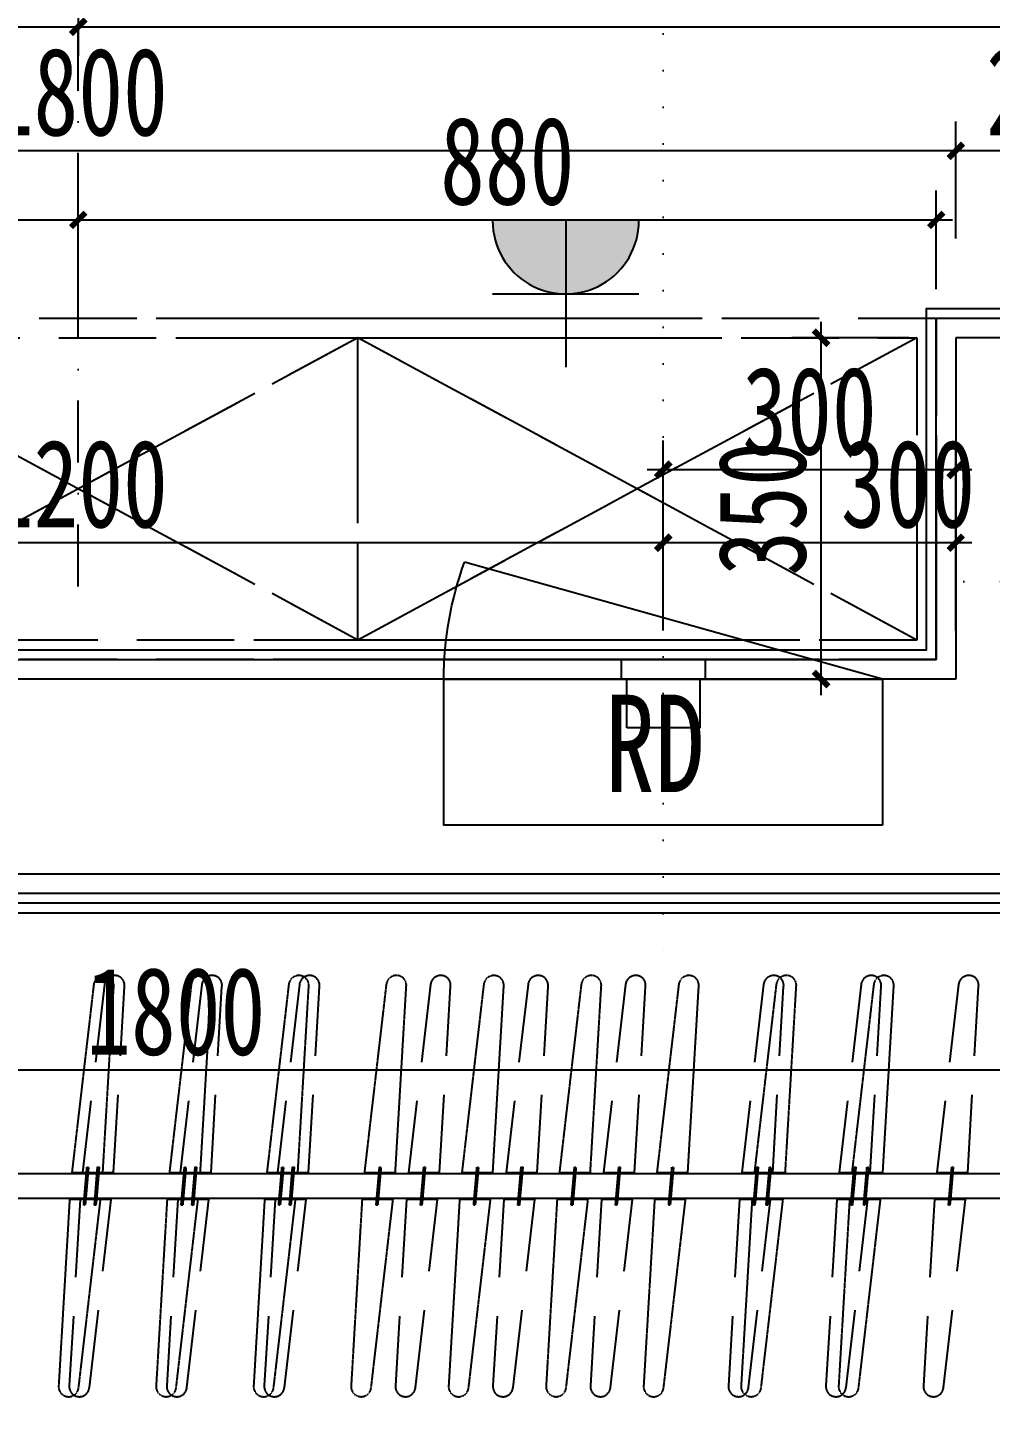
# Model space of a CAD drawing. Header units: millimetres. Extents: x -297 to 39764, y -29258 to 20315.
# Drawn here: x 17610 to 18598, y -23733 to -22324 of the extents above; entities that cross this region are included whole.
import ezdxf

# ---------------------------------------------------------------- set-up
doc = ezdxf.new("R2010")
doc.units = ezdxf.units.MM
for name, pattern in [('_DASH', [0.6000000000000001, 0.4, -0.2]), ('DASH', [0.35, 0.25, -0.1]), ('DASHDOT2', [12.699999999999992, 6.349999999999998, -3.174999999999998, 0, -3.174999999999998]), ('DOT2', [0.125, 0, -0.125]), ('HIDDEN', [9.524999999999999, 6.35, -3.175])]:
    doc.linetypes.add(name, pattern=pattern)
doc.layers.get('Defpoints').update_dxf_attribs({"color": 250})
for name, color, linetype in [('.L-配电箱', 2, 'Continuous'), ('.P-墙体尺寸标注', 252, 'Continuous'), ('.P-家具虚线层', 250, 'Continuous'), ('.p-灯具连线', 6, 'Continuous'), ('.P-装饰轮廓', 180, 'Continuous'), ('.PC-天花造型', 163, 'Continuous'), ('.PC-灯具尺寸标注', 252, 'Continuous'), ('.PC-综合天花虚线层', 14, 'DASHDOT2'), ('.PF-活动家具', 141, 'Continuous'), ('.ZD-开关', 43, 'Continuous'), ('.ZD-强电插座', 43, 'Continuous'), ('.ZD-插座标注', 252, 'Continuous'), ('.ZD-插座虚线层', 214, 'DASH'), ('.ZD-点位引线', 1, 'Continuous'), ('A-Wall', 2, 'Continuous'), ('P-配电箱', 2, 'Continuous'), ('Y-移动家具', 141, 'Continuous')]:
    doc.layers.add(name, color=color, linetype=linetype)
doc.styles.add('文字样式', font='', dxfattribs={"width": 0.75})
doc.styles.get('文字样式').set_extended_font_data('SimSun')
doc.dimstyles.new('西安1-40（内部尺寸）', dxfattribs={"dimscale": 30, "dimtxt": 3, "dimasz": 0.5, "dimexe": 1, "dimexo": 1, "dimgap": 0.5, "dimtad": 1, "dimdec": 0, "dimrnd": 5, "dimtxsty": '文字样式', "dimblk": 'ARCHTICK', "dimcen": 1, "dimdle": 0.55, "dimclrd": 252, "dimclre": 252, "dimclrt": 30, "dimadec": 0, "dimazin": 0, "dimtfac": 1, "dimtdec": 0, "dimtix": 1, "dimtmove": 2, "dimatfit": 3, "dimfxl": 5, "dimfxlon": 1, "dimarcsym": 0})

# ---------------------------------------------------------------- blocks, each defined once
blk = doc.blocks.new('yj')
at = {"layer": 'Y-移动家具', "color": 250, "linetype": 'DASH', "ltscale": 0.5}
for p, q in [((-7.051560980442446, 220.2665127881337), (-29.47348624235019, 27.50000000011642)), ((2.322033279167954, 27.50000000011642), (13.55155931186164, 218.4639733293443)), ((-17.3475329191424, -5.742622775025666), (-13.93676588870585, 33.24262277514208)), ((-12.39637623453746, 33.10785614303313), (-15.2929383207229, 0)), ((-13.93676588870585, 33.24262277514208), (-12.39637623453746, 33.10785614303313)), ((-29.47348624235019, 27.50000000011642), (-14.43918028043117, 27.50000000011642)), ((-15.2929383207229, 0), (-12.887000073737, 27.50000000011642)), ((-12.887000073737, 27.50000000011642), (2.322033279167954, 27.50000000011642)), ((-31.80453911790391, 0), (-43.04328742536018, -191.1208029434783)), ((-16.84511852741707, 0), (-31.80453911790391, 0)), ((-22.44016713299789, -192.9233424023259), (0, 0)), ((-15.2929383207229, 0), (-15.807143264974, -5.877389407192823)), ((0, 0), (-15.2929383207229, 0)), ((-15.807143264974, -5.877389407192823), (-17.3475329191424, -5.742622775025666))]:
    blk.add_line(p, q, dxfattribs=at)
for centre, radius, start, end in [((3.526139581750613, 219.0361517258862), 10.64901580086466, 86.63463034980943, 173.3653696511314), ((3.560828802088508, 219.6260600920068), 10.05808837517682, 353.3653696503033, 86.63463034980943), ((-32.74172727917903, -192.0220726729021), 10.3409104323828, 175.0000000001269, 355.0000000001269)]:
    blk.add_arc(centre, radius, start, end, dxfattribs=at)
blk = doc.blocks.new('*U64')
at = {"layer": 'Y-移动家具', "color": 250, "linetype": 'DASH', "ltscale": 0.5}
for p, q in [((25, -277.4999999999418), (20, -277.4999999999418)), ((20, -277.4999999999418), (20, -322.5000000000582)), ((25, -312.5), (25, -277.4999999999418)), ((1780.00000000026, -277.4999999999418), (1775.00000000026, -277.4999999999418)), ((1775.00000000026, -277.4999999999418), (1775.00000000026, -312.5)), ((1780.00000000026, -322.5000000000582), (1780.00000000026, -277.4999999999418)), ((1775.00000000026, -287.4999999999418), (25, -287.5)), ((25, -287.5), (25, -312.5)), ((1775.00000000026, -312.5), (1775.00000000026, -287.4999999999418)), ((20, -322.5000000000582), (25, -322.5000000000582)), ((25, -322.5000000000582), (25, -312.5)), ((25, -312.5), (1775.00000000026, -312.5)), ((1775.00000000026, -312.5), (1775.00000000026, -322.5000000000582)), ((1775.00000000026, -322.5000000000582), (1780.00000000026, -322.5000000000582))]:
    blk.add_line(p, q, dxfattribs=at)
at = {"layer": 'Y-移动家具', "linetype": 'DASH', "ltscale": 0.5}
blk.add_lwpolyline([(0, 0), (0, -600), (1800.00000000026, -600), (1800.00000000026, 0)], close=True, dxfattribs=at)
at = {"layer": 'Y-移动家具', "color": 250, "linetype": 'DASH', "ltscale": 0.5}
blk.add_lwpolyline([(20, -580), (1780.00000000026, -580), (1780.00000000026, -20), (20, -20)], close=True, dxfattribs=at)
for p in [(102.8824036620208, -313.7500000000582), (202.8824036620208, -313.7500000000582), (302.8824036620208, -313.7500000000582), (402.8824036620208, -313.7500000000582), (502.8824036620208, -313.7500000000582), (602.8824036620208, -313.7500000000582), (702.8824036620208, -313.7500000000582), (802.8824036620208, -313.7500000000582), (902.8824036620208, -313.7500000000582), (1002.882403662021, -313.7500000000582), (1102.882403662021, -313.7500000000582), (1202.882403662021, -313.7500000000582), (1302.882403662021, -313.7500000000582), (1402.882403662021, -313.7500000000582), (1502.882403662021, -313.7500000000582), (1602.882403662021, -313.7500000000582)]:
    blk.add_blockref('yj', p)
blk = doc.blocks.new('*U67')
at = {"layer": '.L-配电箱', "color": 251}
blk.add_line((-450, 0), (-21.10758272491512, 119.7070501639899), dxfattribs=at)
at = {"layer": '.L-配电箱'}
blk.add_lwpolyline([(-450, -150), (0, -150), (0, 0), (-450, 0)], close=True, dxfattribs=at)
at = {"layer": '.L-配电箱', "color": 251}
blk.add_arc((-350, 0), 350, 0, 19.99999999973081, dxfattribs=at)
at = {"layer": '.L-配电箱', "style": '文字样式', "width": 0.75}
blk.add_attdef('RD', (-235.4419463069644, -133.9560807979433), '', height=120, dxfattribs=at)
blk = doc.blocks.new('ttrutuuyyy')
at = {"layer": '.P-家具虚线层', "color": 250, "linetype": '_DASH', "ltscale": 200}
for p, q in [((36781.90927550298, -22622.07724696997), (38541.90927550296, -22622.07724697032)), ((38541.90927550296, -22622.07724697032), (38541.90927550286, -22972.07724697032)), ((36801.90927550296, -22642.07724696997), (38521.90927550295, -22642.07724697032)), ((37948.57594216953, -22952.0772469702), (37375.24260883629, -22642.07724697008)), ((37948.57594216962, -22642.0772469702), (37375.2426088362, -22952.07724697008)), ((38521.90927550286, -22952.07724697032), (37948.57594216962, -22642.0772469702)), ((38521.90927550295, -22642.07724697032), (37948.57594216953, -22952.0772469702)), ((37948.57594216953, -22952.0772469702), (37948.57594216962, -22642.0772469702)), ((38521.90927550295, -22642.07724697032), (38521.90927550286, -22952.07724697032)), ((38521.90927550286, -22952.07724697032), (36801.90927550288, -22952.07724696997)), ((38541.90927550286, -22972.07724697032), (36781.90927550288, -22972.07724696997)), ((37688.68342304849, -23305.56073418201, 8.079945073740974e-06), (37666.26149778658, -23498.32724697002, 8.079945073740974e-06)), ((37698.0570173081, -23498.32724697002, 8.079945073740974e-06), (37709.28654334079, -23307.3632736408, 8.079945073740974e-06)), ((37788.68342304849, -23305.56073418201, 8.079945073740974e-06), (37766.26149778658, -23498.32724697002, 8.079945073740974e-06)), ((37798.0570173081, -23498.32724697002, 8.079945073740974e-06), (37809.28654334079, -23307.3632736408, 8.079945073740974e-06)), ((37888.68342304849, -23305.56073418201, 8.079945073740974e-06), (37866.26149778658, -23498.32724697002, 8.079945073740974e-06)), ((37898.0570173081, -23498.32724697002, 8.079945073740974e-06), (37909.28654334079, -23307.3632736408, 8.079945073740974e-06)), ((38023.18306385693, -23305.56073418201, 8.079945073740974e-06), (38000.76113859502, -23498.32724697002, 8.079945073740974e-06)), ((38032.55665811654, -23498.32724697002, 8.079945073740974e-06), (38043.78618414923, -23307.3632736408, 8.079945073740974e-06)), ((38123.18306385693, -23305.56073418201, 8.079945073740974e-06), (38100.76113859502, -23498.32724697002, 8.079945073740974e-06)), ((38132.55665811654, -23498.32724697002, 8.079945073740974e-06), (38143.78618414923, -23307.3632736408, 8.079945073740974e-06)), ((38223.18306385693, -23305.56073418201, 8.079945073740974e-06), (38200.76113859502, -23498.32724697002, 8.079945073740974e-06)), ((38232.55665811654, -23498.32724697002, 8.079945073740974e-06), (38243.78618414923, -23307.3632736408, 8.079945073740974e-06)), ((38364.74958190574, -23305.56073418201, 8.079945073740974e-06), (38342.32765664384, -23498.32724697002, 8.079945073740974e-06)), ((38374.12317616535, -23498.32724697002, 8.079945073740974e-06), (38385.35270219805, -23307.3632736408, 8.079945073740974e-06)), ((38464.74958190574, -23305.56073418201, 8.079945073740974e-06), (38442.32765664384, -23498.32724697002, 8.079945073740974e-06)), ((38474.12317616535, -23498.32724697002, 8.079945073740974e-06), (38485.35270219805, -23307.3632736408, 8.079945073740974e-06)), ((38564.74958190574, -23305.56073418201, 8.079945073740974e-06), (38542.32765664384, -23498.32724697002, 8.079945073740974e-06)), ((38574.12317616535, -23498.32724697002, 8.079945073740974e-06), (38585.35270219805, -23307.3632736408, 8.079945073740974e-06)), ((37678.38745110979, -23531.56986974517, 8.079945073740974e-06), (37681.79821814023, -23492.584624195, 8.079945073740974e-06)), ((37683.33860779439, -23492.71939082711, 8.079945073740974e-06), (37680.44204570821, -23525.82724697014, 8.079945073740974e-06)), ((37681.79821814023, -23492.584624195, 8.079945073740974e-06), (37683.33860779439, -23492.71939082711, 8.079945073740974e-06)), ((37778.38745110979, -23531.56986974517, 8.079945073740974e-06), (37781.79821814023, -23492.584624195, 8.079945073740974e-06)), ((37783.33860779439, -23492.71939082711, 8.079945073740974e-06), (37780.44204570821, -23525.82724697014, 8.079945073740974e-06)), ((37781.79821814023, -23492.584624195, 8.079945073740974e-06), (37783.33860779439, -23492.71939082711, 8.079945073740974e-06)), ((37878.38745110979, -23531.56986974517, 8.079945073740974e-06), (37881.79821814023, -23492.584624195, 8.079945073740974e-06)), ((37883.33860779439, -23492.71939082711, 8.079945073740974e-06), (37880.44204570821, -23525.82724697014, 8.079945073740974e-06)), ((37881.79821814023, -23492.584624195, 8.079945073740974e-06), (37883.33860779439, -23492.71939082711, 8.079945073740974e-06)), ((38012.88709191823, -23531.56986974517, 8.079945073740974e-06), (38016.29785894867, -23492.584624195, 8.079945073740974e-06)), ((38017.83824860283, -23492.71939082711, 8.079945073740974e-06), (38014.94168651665, -23525.82724697014, 8.079945073740974e-06)), ((38016.29785894867, -23492.584624195, 8.079945073740974e-06), (38017.83824860283, -23492.71939082711, 8.079945073740974e-06)), ((38112.88709191823, -23531.56986974517, 8.079945073740974e-06), (38116.29785894867, -23492.584624195, 8.079945073740974e-06)), ((38117.83824860283, -23492.71939082711, 8.079945073740974e-06), (38114.94168651665, -23525.82724697014, 8.079945073740974e-06)), ((38116.29785894867, -23492.584624195, 8.079945073740974e-06), (38117.83824860283, -23492.71939082711, 8.079945073740974e-06)), ((38212.88709191823, -23531.56986974517, 8.079945073740974e-06), (38216.29785894867, -23492.584624195, 8.079945073740974e-06)), ((38217.83824860283, -23492.71939082711, 8.079945073740974e-06), (38214.94168651665, -23525.82724697014, 8.079945073740974e-06)), ((38216.29785894867, -23492.584624195, 8.079945073740974e-06), (38217.83824860283, -23492.71939082711, 8.079945073740974e-06)), ((38354.45360996704, -23531.56986974517, 8.079945073740974e-06), (38357.86437699748, -23492.584624195, 8.079945073740974e-06)), ((38359.40476665165, -23492.71939082711, 8.079945073740974e-06), (38356.50820456546, -23525.82724697014, 8.079945073740974e-06)), ((38357.86437699748, -23492.584624195, 8.079945073740974e-06), (38359.40476665165, -23492.71939082711, 8.079945073740974e-06)), ((38454.45360996704, -23531.56986974517, 8.079945073740974e-06), (38457.86437699748, -23492.584624195, 8.079945073740974e-06)), ((38459.40476665165, -23492.71939082711, 8.079945073740974e-06), (38456.50820456546, -23525.82724697014, 8.079945073740974e-06)), ((38457.86437699748, -23492.584624195, 8.079945073740974e-06), (38459.40476665165, -23492.71939082711, 8.079945073740974e-06)), ((38554.45360996704, -23531.56986974517, 8.079945073740974e-06), (38557.86437699748, -23492.584624195, 8.079945073740974e-06)), ((38559.40476665165, -23492.71939082711, 8.079945073740974e-06), (38556.50820456546, -23525.82724697014, 8.079945073740974e-06)), ((38557.86437699748, -23492.584624195, 8.079945073740974e-06), (38559.40476665165, -23492.71939082711, 8.079945073740974e-06)), ((38656.90927550304, -23499.57724809291, 1.615989014748195e-05), (36906.90927550277, -23499.57724697008, 8.079945073740974e-06)), ((37666.26149778658, -23498.32724697002, 8.079945073740974e-06), (37681.2958037485, -23498.32724697002, 8.079945073740974e-06)), ((37680.44204570821, -23525.82724697014, 8.079945073740974e-06), (37682.84798395519, -23498.32724697002, 8.079945073740974e-06)), ((37682.84798395519, -23498.32724697002, 8.079945073740974e-06), (37698.0570173081, -23498.32724697002, 8.079945073740974e-06)), ((37766.26149778658, -23498.32724697002, 8.079945073740974e-06), (37781.2958037485, -23498.32724697002, 8.079945073740974e-06)), ((37780.44204570821, -23525.82724697014, 8.079945073740974e-06), (37782.84798395519, -23498.32724697002, 8.079945073740974e-06)), ((37782.84798395519, -23498.32724697002, 8.079945073740974e-06), (37798.0570173081, -23498.32724697002, 8.079945073740974e-06)), ((37866.26149778658, -23498.32724697002, 8.079945073740974e-06), (37881.2958037485, -23498.32724697002, 8.079945073740974e-06)), ((37880.44204570821, -23525.82724697014, 8.079945073740974e-06), (37882.84798395519, -23498.32724697002, 8.079945073740974e-06)), ((37882.84798395519, -23498.32724697002, 8.079945073740974e-06), (37898.0570173081, -23498.32724697002, 8.079945073740974e-06)), ((38000.76113859502, -23498.32724697002, 8.079945073740974e-06), (38015.79544455694, -23498.32724697002, 8.079945073740974e-06)), ((38014.94168651665, -23525.82724697014, 8.079945073740974e-06), (38017.34762476364, -23498.32724697002, 8.079945073740974e-06)), ((38017.34762476364, -23498.32724697002, 8.079945073740974e-06), (38032.55665811654, -23498.32724697002, 8.079945073740974e-06)), ((38100.76113859502, -23498.32724697002, 8.079945073740974e-06), (38115.79544455694, -23498.32724697002, 8.079945073740974e-06)), ((38114.94168651665, -23525.82724697014, 8.079945073740974e-06), (38117.34762476364, -23498.32724697002, 8.079945073740974e-06)), ((38117.34762476364, -23498.32724697002, 8.079945073740974e-06), (38132.55665811654, -23498.32724697002, 8.079945073740974e-06)), ((38200.76113859502, -23498.32724697002, 8.079945073740974e-06), (38215.79544455694, -23498.32724697002, 8.079945073740974e-06)), ((38214.94168651665, -23525.82724697014, 8.079945073740974e-06), (38217.34762476364, -23498.32724697002, 8.079945073740974e-06)), ((38217.34762476364, -23498.32724697002, 8.079945073740974e-06), (38232.55665811654, -23498.32724697002, 8.079945073740974e-06)), ((38342.32765664384, -23498.32724697002, 8.079945073740974e-06), (38357.36196260576, -23498.32724697002, 8.079945073740974e-06)), ((38356.50820456546, -23525.82724697014, 8.079945073740974e-06), (38358.91414281245, -23498.32724697002, 8.079945073740974e-06)), ((38358.91414281245, -23498.32724697002, 8.079945073740974e-06), (38374.12317616535, -23498.32724697002, 8.079945073740974e-06)), ((38442.32765664384, -23498.32724697002, 8.079945073740974e-06), (38457.36196260576, -23498.32724697002, 8.079945073740974e-06)), ((38456.50820456546, -23525.82724697014, 8.079945073740974e-06), (38458.91414281245, -23498.32724697002, 8.079945073740974e-06)), ((38458.91414281245, -23498.32724697002, 8.079945073740974e-06), (38474.12317616535, -23498.32724697002, 8.079945073740974e-06)), ((38542.32765664384, -23498.32724697002, 8.079945073740974e-06), (38557.36196260576, -23498.32724697002, 8.079945073740974e-06)), ((38556.50820456546, -23525.82724697014, 8.079945073740974e-06), (38558.91414281245, -23498.32724697002, 8.079945073740974e-06)), ((38558.91414281245, -23498.32724697002, 8.079945073740974e-06), (38574.12317616535, -23498.32724697002, 8.079945073740974e-06)), ((36906.90927550277, -23524.57724697008, 8.079945073740974e-06), (38656.90927550304, -23524.57724809297, 1.615989014748195e-05)), ((37663.93044491103, -23525.82724697014, 8.079945073740974e-06), (37652.69169660357, -23716.94804991362, 8.079945073740974e-06)), ((37678.88986550151, -23525.82724697014, 8.079945073740974e-06), (37663.93044491103, -23525.82724697014, 8.079945073740974e-06)), ((37673.29481689593, -23718.75058937247, 8.079945073740974e-06), (37695.73498402893, -23525.82724697014, 8.079945073740974e-06)), ((37679.92784076396, -23531.70463637733, 8.079945073740974e-06), (37678.38745110979, -23531.56986974517, 8.079945073740974e-06)), ((37680.44204570821, -23525.82724697014, 8.079945073740974e-06), (37679.92784076396, -23531.70463637733, 8.079945073740974e-06)), ((37695.73498402893, -23525.82724697014, 8.079945073740974e-06), (37680.44204570821, -23525.82724697014, 8.079945073740974e-06)), ((37763.93044491103, -23525.82724697014, 8.079945073740974e-06), (37752.69169660357, -23716.94804991362, 8.079945073740974e-06)), ((37778.88986550151, -23525.82724697014, 8.079945073740974e-06), (37763.93044491103, -23525.82724697014, 8.079945073740974e-06)), ((37773.29481689593, -23718.75058937247, 8.079945073740974e-06), (37795.73498402893, -23525.82724697014, 8.079945073740974e-06)), ((37779.92784076396, -23531.70463637733, 8.079945073740974e-06), (37778.38745110979, -23531.56986974517, 8.079945073740974e-06)), ((37780.44204570821, -23525.82724697014, 8.079945073740974e-06), (37779.92784076396, -23531.70463637733, 8.079945073740974e-06)), ((37795.73498402893, -23525.82724697014, 8.079945073740974e-06), (37780.44204570821, -23525.82724697014, 8.079945073740974e-06)), ((37863.93044491103, -23525.82724697014, 8.079945073740974e-06), (37852.69169660357, -23716.94804991362, 8.079945073740974e-06)), ((37878.88986550151, -23525.82724697014, 8.079945073740974e-06), (37863.93044491103, -23525.82724697014, 8.079945073740974e-06)), ((37873.29481689593, -23718.75058937247, 8.079945073740974e-06), (37895.73498402893, -23525.82724697014, 8.079945073740974e-06)), ((37879.92784076396, -23531.70463637733, 8.079945073740974e-06), (37878.38745110979, -23531.56986974517, 8.079945073740974e-06)), ((37880.44204570821, -23525.82724697014, 8.079945073740974e-06), (37879.92784076396, -23531.70463637733, 8.079945073740974e-06)), ((37895.73498402893, -23525.82724697014, 8.079945073740974e-06), (37880.44204570821, -23525.82724697014, 8.079945073740974e-06)), ((37998.43008571947, -23525.82724697014, 8.079945073740974e-06), (37987.19133741201, -23716.94804991362, 8.079945073740974e-06)), ((38013.38950630996, -23525.82724697014, 8.079945073740974e-06), (37998.43008571947, -23525.82724697014, 8.079945073740974e-06)), ((38007.79445770437, -23718.75058937247, 8.079945073740974e-06), (38030.23462483737, -23525.82724697014, 8.079945073740974e-06)), ((38014.4274815724, -23531.70463637733, 8.079945073740974e-06), (38012.88709191823, -23531.56986974517, 8.079945073740974e-06)), ((38014.94168651665, -23525.82724697014, 8.079945073740974e-06), (38014.4274815724, -23531.70463637733, 8.079945073740974e-06)), ((38030.23462483737, -23525.82724697014, 8.079945073740974e-06), (38014.94168651665, -23525.82724697014, 8.079945073740974e-06)), ((38098.43008571947, -23525.82724697014, 8.079945073740974e-06), (38087.19133741201, -23716.94804991362, 8.079945073740974e-06)), ((38113.38950630996, -23525.82724697014, 8.079945073740974e-06), (38098.43008571947, -23525.82724697014, 8.079945073740974e-06)), ((38107.79445770437, -23718.75058937247, 8.079945073740974e-06), (38130.23462483737, -23525.82724697014, 8.079945073740974e-06)), ((38114.4274815724, -23531.70463637733, 8.079945073740974e-06), (38112.88709191823, -23531.56986974517, 8.079945073740974e-06)), ((38114.94168651665, -23525.82724697014, 8.079945073740974e-06), (38114.4274815724, -23531.70463637733, 8.079945073740974e-06)), ((38130.23462483737, -23525.82724697014, 8.079945073740974e-06), (38114.94168651665, -23525.82724697014, 8.079945073740974e-06)), ((38198.43008571947, -23525.82724697014, 8.079945073740974e-06), (38187.19133741201, -23716.94804991362, 8.079945073740974e-06)), ((38213.38950630996, -23525.82724697014, 8.079945073740974e-06), (38198.43008571947, -23525.82724697014, 8.079945073740974e-06)), ((38207.79445770437, -23718.75058937247, 8.079945073740974e-06), (38230.23462483737, -23525.82724697014, 8.079945073740974e-06)), ((38214.4274815724, -23531.70463637733, 8.079945073740974e-06), (38212.88709191823, -23531.56986974517, 8.079945073740974e-06)), ((38214.94168651665, -23525.82724697014, 8.079945073740974e-06), (38214.4274815724, -23531.70463637733, 8.079945073740974e-06)), ((38230.23462483737, -23525.82724697014, 8.079945073740974e-06), (38214.94168651665, -23525.82724697014, 8.079945073740974e-06)), ((38339.99660376828, -23525.82724697014, 8.079945073740974e-06), (38328.75785546083, -23716.94804991362, 8.079945073740974e-06)), ((38354.95602435877, -23525.82724697014, 8.079945073740974e-06), (38339.99660376828, -23525.82724697014, 8.079945073740974e-06)), ((38349.36097575319, -23718.75058937247, 8.079945073740974e-06), (38371.80114288619, -23525.82724697014, 8.079945073740974e-06)), ((38355.99399962121, -23531.70463637733, 8.079945073740974e-06), (38354.45360996704, -23531.56986974517, 8.079945073740974e-06)), ((38356.50820456546, -23525.82724697014, 8.079945073740974e-06), (38355.99399962121, -23531.70463637733, 8.079945073740974e-06)), ((38371.80114288619, -23525.82724697014, 8.079945073740974e-06), (38356.50820456546, -23525.82724697014, 8.079945073740974e-06)), ((38439.99660376828, -23525.82724697014, 8.079945073740974e-06), (38428.75785546083, -23716.94804991362, 8.079945073740974e-06)), ((38454.95602435877, -23525.82724697014, 8.079945073740974e-06), (38439.99660376828, -23525.82724697014, 8.079945073740974e-06)), ((38449.36097575319, -23718.75058937247, 8.079945073740974e-06), (38471.80114288619, -23525.82724697014, 8.079945073740974e-06)), ((38455.99399962121, -23531.70463637733, 8.079945073740974e-06), (38454.45360996704, -23531.56986974517, 8.079945073740974e-06)), ((38456.50820456546, -23525.82724697014, 8.079945073740974e-06), (38455.99399962121, -23531.70463637733, 8.079945073740974e-06)), ((38471.80114288619, -23525.82724697014, 8.079945073740974e-06), (38456.50820456546, -23525.82724697014, 8.079945073740974e-06)), ((38539.99660376828, -23525.82724697014, 8.079945073740974e-06), (38528.75785546083, -23716.94804991362, 8.079945073740974e-06)), ((38554.95602435877, -23525.82724697014, 8.079945073740974e-06), (38539.99660376828, -23525.82724697014, 8.079945073740974e-06)), ((38549.36097575319, -23718.75058937247, 8.079945073740974e-06), (38571.80114288619, -23525.82724697014, 8.079945073740974e-06)), ((38555.99399962121, -23531.70463637733, 8.079945073740974e-06), (38554.45360996704, -23531.56986974517, 8.079945073740974e-06)), ((38556.50820456546, -23525.82724697014, 8.079945073740974e-06), (38555.99399962121, -23531.70463637733, 8.079945073740974e-06)), ((38571.80114288619, -23525.82724697014, 8.079945073740974e-06), (38556.50820456546, -23525.82724697014, 8.079945073740974e-06))]:
    blk.add_line(p, q, dxfattribs=at)
at = {"layer": '.P-家具虚线层', "color": 250, "linetype": '_DASH', "ltscale": 200, "elevation": 8.079945073740974e-06}
for points in [[(36881.90927550277, -23212.07724697008), (36881.90927550277, -23812.07724697008), (38681.90927550304, -23812.07724809297), (38681.90927550304, -23212.07724809297)], [(36901.90927550277, -23792.07724697008), (38661.90927550304, -23792.07724809297), (38661.90927550304, -23232.07724809297), (36901.90927550277, -23232.07724697008)]]:
    blk.add_lwpolyline(points, close=True, dxfattribs=at)
at = {"layer": '.P-家具虚线层', "color": 250, "linetype": '_DASH', "ltscale": 200}
for centre, radius, start, end in [((37699.26112361068, -23306.79109524425, 8.079945073740974e-06), 10.64901580086466, 86.6346303498223, 173.3653696513356), ((37699.29581283102, -23306.20118687813, 8.079945073740974e-06), 10.05808837517682, 353.3653696502772, 86.6346303498223), ((37799.26112361068, -23306.79109524425, 8.079945073740974e-06), 10.64901580086466, 86.6346303498223, 173.3653696513356), ((37799.29581283102, -23306.20118687813, 8.079945073740974e-06), 10.05808837517682, 353.3653696502772, 86.6346303498223), ((37899.26112361068, -23306.79109524425, 8.079945073740974e-06), 10.64901580086466, 86.6346303498223, 173.3653696513356), ((37899.29581283102, -23306.20118687813, 8.079945073740974e-06), 10.05808837517682, 353.3653696502772, 86.6346303498223), ((38033.76076441912, -23306.79109524425, 8.079945073740974e-06), 10.64901580086466, 86.6346303498223, 173.3653696513356), ((38033.79545363946, -23306.20118687813, 8.079945073740974e-06), 10.05808837517682, 353.3653696502772, 86.6346303498223), ((38133.76076441912, -23306.79109524425, 8.079945073740974e-06), 10.64901580086466, 86.6346303498223, 173.3653696513356), ((38133.79545363946, -23306.20118687813, 8.079945073740974e-06), 10.05808837517682, 353.3653696502772, 86.6346303498223), ((38233.76076441912, -23306.79109524425, 8.079945073740974e-06), 10.64901580086466, 86.6346303498223, 173.3653696513356), ((38233.79545363946, -23306.20118687813, 8.079945073740974e-06), 10.05808837517682, 353.3653696502772, 86.6346303498223), ((38375.32728246794, -23306.79109524425, 8.079945073740974e-06), 10.64901580086466, 86.6346303498223, 173.3653696513356), ((38375.36197168827, -23306.20118687813, 8.079945073740974e-06), 10.05808837517682, 353.3653696502772, 86.6346303498223), ((38475.32728246794, -23306.79109524425, 8.079945073740974e-06), 10.64901580086466, 86.6346303498223, 173.3653696513356), ((38475.36197168827, -23306.20118687813, 8.079945073740974e-06), 10.05808837517682, 353.3653696502772, 86.6346303498223), ((38575.32728246794, -23306.79109524425, 8.079945073740974e-06), 10.64901580086466, 86.6346303498223, 173.3653696513356), ((38575.36197168827, -23306.20118687813, 8.079945073740974e-06), 10.05808837517682, 353.3653696502772, 86.6346303498223), ((37662.99325674975, -23717.84931964304, 8.079945073740974e-06), 10.3409104323828, 175.0000000000518, 355.0000000000515), ((37762.99325674975, -23717.84931964304, 8.079945073740974e-06), 10.3409104323828, 175.0000000000518, 355.0000000000515), ((37862.99325674975, -23717.84931964304, 8.079945073740974e-06), 10.3409104323828, 175.0000000000518, 355.0000000000515), ((37997.49289755819, -23717.84931964304, 8.079945073740974e-06), 10.3409104323828, 175.0000000000518, 355.0000000000515), ((38097.49289755819, -23717.84931964304, 8.079945073740974e-06), 10.3409104323828, 175.0000000000518, 355.0000000000515), ((38197.49289755819, -23717.84931964304, 8.079945073740974e-06), 10.3409104323828, 175.0000000000518, 355.0000000000515), ((38339.05941560701, -23717.84931964304, 8.079945073740974e-06), 10.3409104323828, 175.0000000000518, 355.0000000000515), ((38439.05941560701, -23717.84931964304, 8.079945073740974e-06), 10.3409104323828, 175.0000000000518, 355.0000000000515), ((38539.05941560701, -23717.84931964304, 8.079945073740974e-06), 10.3409104323828, 175.0000000000518, 355.0000000000515)]:
    blk.add_arc(centre, radius, start, end, dxfattribs=at)
blk = doc.blocks.new('_ArchTick')
at = {"color": 0, "linetype": 'ByBlock', "const_width": 0.4}
blk.add_lwpolyline([(-0.5, -0.5), (0.5, 0.5)], dxfattribs=at)
blk = doc.blocks.new('*D677')
at = {"layer": '.P-墙体尺寸标注', "color": 252, "linetype": 'ByBlock', "lineweight": -2, "transparency": 16777216}
for p, q in [((18561.90927550289, -22540.24366619283), (18561.90927550289, -22420.24366619283)), ((18761.90927550289, -22540.24366619283), (18761.90927550289, -22420.24366619283)), ((18778.40927550289, -22450.24366619283), (18545.40927550289, -22450.24366619283))]:
    blk.add_line(p, q, dxfattribs=at)
at = {"layer": 'Defpoints', "color": 0, "linetype": 'ByBlock', "transparency": 16777216}
for p in [(18561.90927550289, -22450.24366619283), (18561.90927550289, -22642.07724696991), (18761.90927550289, -22642.07724696991)]:
    blk.add_point(p, dxfattribs=at)
at = {"layer": '.P-墙体尺寸标注', "color": 252, "linetype": 'ByBlock', "lineweight": -2, "transparency": 16777216, "xscale": 15, "yscale": 15, "zscale": 15, "rotation": 180}
blk.add_blockref('_ArchTick', (18561.90927550289, -22450.24366619283), dxfattribs=at)
at = {"layer": '.P-墙体尺寸标注', "color": 252, "linetype": 'ByBlock', "lineweight": -2, "transparency": 16777216, "xscale": 15, "yscale": 15, "zscale": 15}
blk.add_blockref('_ArchTick', (18761.90927550289, -22450.24366619283), dxfattribs=at)
at = {"layer": '.P-墙体尺寸标注', "color": 30, "linetype": 'ByBlock', "transparency": 16777216, "insert": (18661.90927550289, -22390.24366619283), "char_height": 90, "attachment_point": 5, "style": '文字样式'}
blk.add_mtext('200', dxfattribs=at)
blk = doc.blocks.new('*D678')
at = {"layer": '.P-墙体尺寸标注', "color": 252, "linetype": 'ByBlock', "lineweight": -2, "transparency": 16777216}
for p, q in [((16761.90927550289, -22540.24366619283), (16761.90927550289, -22420.24366619283)), ((18561.90927550289, -22540.24366619283), (18561.90927550289, -22420.24366619283)), ((18578.40927550289, -22450.24366619283), (16745.40927550289, -22450.24366619283))]:
    blk.add_line(p, q, dxfattribs=at)
at = {"layer": 'Defpoints', "color": 0, "linetype": 'ByBlock', "transparency": 16777216}
for p in [(16761.90927550289, -22450.24366619283), (16761.90927550289, -22642.07724696991), (18561.90927550289, -22642.07724696991)]:
    blk.add_point(p, dxfattribs=at)
at = {"layer": '.P-墙体尺寸标注', "color": 252, "linetype": 'ByBlock', "lineweight": -2, "transparency": 16777216, "xscale": 15, "yscale": 15, "zscale": 15, "rotation": 180}
blk.add_blockref('_ArchTick', (16761.90927550289, -22450.24366619283), dxfattribs=at)
at = {"layer": '.P-墙体尺寸标注', "color": 252, "linetype": 'ByBlock', "lineweight": -2, "transparency": 16777216, "xscale": 15, "yscale": 15, "zscale": 15}
blk.add_blockref('_ArchTick', (18561.90927550289, -22450.24366619283), dxfattribs=at)
at = {"layer": '.P-墙体尺寸标注', "color": 30, "linetype": 'ByBlock', "transparency": 16777216, "insert": (17661.90927550289, -22390.24366619283), "char_height": 90, "attachment_point": 5, "style": '文字样式'}
blk.add_mtext('1800', dxfattribs=at)
blk = doc.blocks.new('*D680')
at = {"layer": '.P-墙体尺寸标注', "color": 252, "linetype": 'ByBlock', "lineweight": -2, "transparency": 16777216}
for p, q in [((18261.90927550289, -22942.27728259031), (18261.90927550289, -22822.27728259031)), ((18561.90927550289, -22942.27728259031), (18561.90927550289, -22822.27728259031)), ((18578.40927550289, -22852.27728259031), (18245.40927550289, -22852.27728259031))]:
    blk.add_line(p, q, dxfattribs=at)
at = {"layer": 'Defpoints', "color": 0, "linetype": 'ByBlock', "transparency": 16777216}
for p in [(18261.90927550289, -22852.27728259031), (18261.90927550289, -22992.07724697014, 8.332443357295105e-06), (18561.90927550289, -22992.07724697014, 8.332443357295105e-06)]:
    blk.add_point(p, dxfattribs=at)
at = {"layer": '.P-墙体尺寸标注', "color": 252, "linetype": 'ByBlock', "lineweight": -2, "transparency": 16777216, "xscale": 15, "yscale": 15, "zscale": 15, "rotation": 180}
blk.add_blockref('_ArchTick', (18261.90927550289, -22852.27728259031), dxfattribs=at)
at = {"layer": '.P-墙体尺寸标注', "color": 252, "linetype": 'ByBlock', "lineweight": -2, "transparency": 16777216, "xscale": 15, "yscale": 15, "zscale": 15}
blk.add_blockref('_ArchTick', (18561.90927550289, -22852.27728259031), dxfattribs=at)
at = {"layer": '.P-墙体尺寸标注', "color": 30, "linetype": 'ByBlock', "transparency": 16777216, "insert": (18512.97251851647, -22792.27728259031), "char_height": 90, "attachment_point": 5, "style": '文字样式'}
blk.add_mtext('300', dxfattribs=at)
blk = doc.blocks.new('*D681')
at = {"layer": '.P-墙体尺寸标注', "color": 252, "linetype": 'ByBlock', "lineweight": -2, "transparency": 16777216}
for p, q in [((17061.90927550286, -22942.27728259031), (17061.90927550286, -22822.27728259031)), ((18261.90927550289, -22942.27728259031), (18261.90927550289, -22822.27728259031)), ((18278.40927550289, -22852.27728259031), (17045.40927550286, -22852.27728259031))]:
    blk.add_line(p, q, dxfattribs=at)
at = {"layer": 'Defpoints', "color": 0, "linetype": 'ByBlock', "transparency": 16777216}
for p in [(17061.90927550286, -22852.27728259031), (17061.90927550286, -22992.07724697014, 8.332443357295105e-06), (18261.90927550289, -22992.07724697014, 8.332443357295105e-06)]:
    blk.add_point(p, dxfattribs=at)
at = {"layer": '.P-墙体尺寸标注', "color": 252, "linetype": 'ByBlock', "lineweight": -2, "transparency": 16777216, "xscale": 15, "yscale": 15, "zscale": 15, "rotation": 180}
blk.add_blockref('_ArchTick', (17061.90927550286, -22852.27728259031), dxfattribs=at)
at = {"layer": '.P-墙体尺寸标注', "color": 252, "linetype": 'ByBlock', "lineweight": -2, "transparency": 16777216, "xscale": 15, "yscale": 15, "zscale": 15}
blk.add_blockref('_ArchTick', (18261.90927550289, -22852.27728259031), dxfattribs=at)
at = {"layer": '.P-墙体尺寸标注', "color": 30, "linetype": 'ByBlock', "transparency": 16777216, "insert": (17661.90927550288, -22792.27728259031), "char_height": 90, "attachment_point": 5, "style": '文字样式'}
blk.add_mtext('1200', dxfattribs=at)
blk = doc.blocks.new('*D683')
at = {"layer": '.P-墙体尺寸标注', "color": 252, "linetype": 'ByBlock', "lineweight": -2, "transparency": 16777216}
for p, q in [((18423.74317182123, -23008.57724697015), (18423.74317182123, -22625.57724696991)), ((18513.74317182123, -22642.07724696991), (18393.74317182123, -22642.07724696991)), ((18513.74317182123, -22992.07724697015), (18393.74317182123, -22992.07724697015))]:
    blk.add_line(p, q, dxfattribs=at)
at = {"layer": 'Defpoints', "color": 0, "linetype": 'ByBlock', "transparency": 16777216}
for p in [(18423.74317182123, -22642.07724696991), (18561.90927550291, -22642.07724696991), (18561.9092755029, -22992.07724697015, 8.332443357295105e-06)]:
    blk.add_point(p, dxfattribs=at)
at = {"layer": '.P-墙体尺寸标注', "color": 252, "linetype": 'ByBlock', "lineweight": -2, "transparency": 16777216, "xscale": 15, "yscale": 15, "zscale": 15}
for p, rotation in [((18423.74317182123, -22642.07724696991), 90), ((18423.74317182123, -22992.07724697015), 270)]:
    blk.add_blockref('_ArchTick', p, dxfattribs=dict(at, rotation=rotation))
at = {"layer": '.P-墙体尺寸标注', "color": 30, "linetype": 'ByBlock', "transparency": 16777216, "insert": (18363.74317182122, -22817.07724697003), "char_height": 90, "attachment_point": 5, "rotation": 90, "style": '文字样式'}
blk.add_mtext('350', dxfattribs=at)
blk = doc.blocks.new('*D733')
at = {"layer": '.P-墙体尺寸标注', "color": 252, "linetype": 'ByBlock', "lineweight": -2, "transparency": 16777216}
for p, q in [((16861.90927550289, -23303.2726915511), (16861.90927550289, -23423.2726915511)), ((18661.9092755029, -23303.2726915511), (18661.9092755029, -23423.2726915511)), ((18678.4092755029, -23393.2726915511), (16845.40927550289, -23393.2726915511))]:
    blk.add_line(p, q, dxfattribs=at)
at = {"layer": 'Defpoints', "color": 0, "linetype": 'ByBlock', "transparency": 16777216}
for p in [(16861.90927550289, -23192.07724697008, 8.079945073740974e-06), (18661.9092755029, -23192.07724697008, 8.33244335729516e-06), (16861.90927550289, -23393.2726915511)]:
    blk.add_point(p, dxfattribs=at)
at = {"layer": '.P-墙体尺寸标注', "color": 252, "linetype": 'ByBlock', "lineweight": -2, "transparency": 16777216, "xscale": 15, "yscale": 15, "zscale": 15, "rotation": 180}
blk.add_blockref('_ArchTick', (16861.90927550289, -23393.2726915511), dxfattribs=at)
at = {"layer": '.P-墙体尺寸标注', "color": 252, "linetype": 'ByBlock', "lineweight": -2, "transparency": 16777216, "xscale": 15, "yscale": 15, "zscale": 15}
blk.add_blockref('_ArchTick', (18661.9092755029, -23393.2726915511), dxfattribs=at)
at = {"layer": '.P-墙体尺寸标注', "color": 30, "linetype": 'ByBlock', "transparency": 16777216, "insert": (17761.90927550289, -23333.2726915511), "char_height": 90, "attachment_point": 5, "style": '文字样式'}
blk.add_mtext('1800', dxfattribs=at)
blk = doc.blocks.new('*D909')
at = {"layer": '.PC-灯具尺寸标注', "color": 252, "linetype": 'ByBlock', "lineweight": -2, "transparency": 16777216}
for p, q in [((16111.90927550151, -22232.97735604556), (16111.90927550151, -22352.97735604556)), ((17661.90927550291, -22232.97735604556), (17661.90927550291, -22352.97735604556)), ((16095.40927550151, -22322.97735604556), (17678.40927550291, -22322.97735604556))]:
    blk.add_line(p, q, dxfattribs=at)
at = {"layer": 'Defpoints', "color": 0, "linetype": 'ByBlock', "transparency": 16777216}
for p in [(16111.90927550151, -22092.07724785181), (17661.90927550291, -22092.0772469701), (17661.90927550291, -22322.97735604556)]:
    blk.add_point(p, dxfattribs=at)
at = {"layer": '.PC-灯具尺寸标注', "color": 252, "linetype": 'ByBlock', "lineweight": -2, "transparency": 16777216, "xscale": 15, "yscale": 15, "zscale": 15, "rotation": 180}
blk.add_blockref('_ArchTick', (16111.90927550151, -22322.97735604556), dxfattribs=at)
at = {"layer": '.PC-灯具尺寸标注', "color": 252, "linetype": 'ByBlock', "lineweight": -2, "transparency": 16777216, "xscale": 15, "yscale": 15, "zscale": 15}
blk.add_blockref('_ArchTick', (17661.90927550291, -22322.97735604556), dxfattribs=at)
at = {"layer": '.PC-灯具尺寸标注', "color": 30, "linetype": 'ByBlock', "transparency": 16777216, "insert": (16886.90927550221, -22262.97735604556), "char_height": 90, "attachment_point": 5, "style": '文字样式'}
blk.add_mtext('1550', dxfattribs=at)
blk = doc.blocks.new('*D910')
at = {"layer": '.PC-灯具尺寸标注', "color": 252, "linetype": 'ByBlock', "lineweight": -2, "transparency": 16777216}
for p, q in [((17661.90927550291, -22232.97735604556), (17661.90927550291, -22352.97735604556)), ((19211.90927550266, -22232.97735604556), (19211.90927550266, -22352.97735604556)), ((17645.40927550291, -22322.97735604556), (19228.40927550266, -22322.97735604556))]:
    blk.add_line(p, q, dxfattribs=at)
at = {"layer": 'Defpoints', "color": 0, "linetype": 'ByBlock', "transparency": 16777216}
for p in [(17661.90927550291, -22092.0772469701), (19211.90927550266, -22092.0772469701), (19211.90927550266, -22322.97735604556)]:
    blk.add_point(p, dxfattribs=at)
at = {"layer": '.PC-灯具尺寸标注', "color": 252, "linetype": 'ByBlock', "lineweight": -2, "transparency": 16777216, "xscale": 15, "yscale": 15, "zscale": 15, "rotation": 180}
blk.add_blockref('_ArchTick', (17661.90927550291, -22322.97735604556), dxfattribs=at)
at = {"layer": '.PC-灯具尺寸标注', "color": 252, "linetype": 'ByBlock', "lineweight": -2, "transparency": 16777216, "xscale": 15, "yscale": 15, "zscale": 15}
blk.add_blockref('_ArchTick', (19211.90927550266, -22322.97735604556), dxfattribs=at)
at = {"layer": '.PC-灯具尺寸标注', "color": 30, "linetype": 'ByBlock', "transparency": 16777216, "insert": (18436.90927550279, -22262.97735604556), "char_height": 90, "attachment_point": 5, "style": '文字样式'}
blk.add_mtext('1550', dxfattribs=at)
blk = doc.blocks.new('*D913')
at = {"layer": '.PC-灯具尺寸标注', "color": 252, "linetype": 'ByBlock', "lineweight": -2, "transparency": 16777216}
for p, q in [((16781.90927550289, -22592.07724696997), (16781.90927550289, -22491.15980964014)), ((17661.90927550291, -22611.15980964014), (17661.90927550291, -22491.15980964014)), ((16765.40927550289, -22521.15980964014), (17678.40927550291, -22521.15980964014))]:
    blk.add_line(p, q, dxfattribs=at)
at = {"layer": 'Defpoints', "color": 0, "linetype": 'ByBlock', "transparency": 16777216}
for p in [(17661.90927550291, -22521.15980964014), (16781.90927550289, -22622.07724696997), (17661.90927550291, -22642.07724697014)]:
    blk.add_point(p, dxfattribs=at)
at = {"layer": '.PC-灯具尺寸标注', "color": 252, "linetype": 'ByBlock', "lineweight": -2, "transparency": 16777216, "xscale": 15, "yscale": 15, "zscale": 15, "rotation": 180}
blk.add_blockref('_ArchTick', (16781.90927550289, -22521.15980964014), dxfattribs=at)
at = {"layer": '.PC-灯具尺寸标注', "color": 252, "linetype": 'ByBlock', "lineweight": -2, "transparency": 16777216, "xscale": 15, "yscale": 15, "zscale": 15}
blk.add_blockref('_ArchTick', (17661.90927550291, -22521.15980964014), dxfattribs=at)
at = {"layer": '.PC-灯具尺寸标注', "color": 30, "linetype": 'ByBlock', "transparency": 16777216, "insert": (17221.9092755029, -22461.15980964014), "char_height": 90, "attachment_point": 5, "style": '文字样式'}
blk.add_mtext('880', dxfattribs=at)
blk = doc.blocks.new('*D914')
at = {"layer": '.PC-灯具尺寸标注', "color": 252, "linetype": 'ByBlock', "lineweight": -2, "transparency": 16777216}
for p, q in [((17661.90927550291, -22611.15980964014), (17661.90927550291, -22491.15980964014)), ((18541.90927550296, -22592.07724697031), (18541.90927550296, -22491.15980964014)), ((17645.40927550291, -22521.15980964014), (18558.40927550296, -22521.15980964014))]:
    blk.add_line(p, q, dxfattribs=at)
at = {"layer": 'Defpoints', "color": 0, "linetype": 'ByBlock', "transparency": 16777216}
for p in [(18541.90927550296, -22521.15980964014), (18541.90927550296, -22622.07724697031), (17661.90927550291, -22642.07724697014)]:
    blk.add_point(p, dxfattribs=at)
at = {"layer": '.PC-灯具尺寸标注', "color": 252, "linetype": 'ByBlock', "lineweight": -2, "transparency": 16777216, "xscale": 15, "yscale": 15, "zscale": 15, "rotation": 180}
blk.add_blockref('_ArchTick', (17661.90927550291, -22521.15980964014), dxfattribs=at)
at = {"layer": '.PC-灯具尺寸标注', "color": 252, "linetype": 'ByBlock', "lineweight": -2, "transparency": 16777216, "xscale": 15, "yscale": 15, "zscale": 15}
blk.add_blockref('_ArchTick', (18541.90927550296, -22521.15980964014), dxfattribs=at)
at = {"layer": '.PC-灯具尺寸标注', "color": 30, "linetype": 'ByBlock', "transparency": 16777216, "insert": (18101.90927550293, -22461.15980964014), "char_height": 90, "attachment_point": 5, "style": '文字样式'}
blk.add_mtext('880', dxfattribs=at)
blk = doc.blocks.new('插座（多个）')
at = {"layer": '.ZD-强电插座'}
h = blk.add_hatch(color=256, dxfattribs=at)
h.paths.add_polyline_path([(-5.82077e-11, -599.9999994409297), (299.999999720545, -599.9999994409297, 0.4142135623730951), (-5.82077e-11, -299.9999997203267)])
h.paths.add_polyline_path([(-299.9999997206614, -599.9999994409297), (-5.82077e-11, -599.9999994409297), (-5.82077e-11, -299.9999997203267, 0.4142135623730951)])
for p, q in [((-5.82077e-11, -599.9999994409297), (-5.82077e-11, 2.764864e-10)), ((299.999999720545, -299.9999997203267), (-299.9999997206614, -299.9999997203267))]:
    blk.add_line(p, q, dxfattribs=at)
blk.add_arc((-5.82077e-11, -599.9999994409297), 299.9999997206032, 0, 180, dxfattribs=at)
at = {"layer": '.ZD-强电插座', "style": '文字样式', "width": 0.85}
blk.add_attdef('212', (81.72684032708639, 1.45519e-11), '', height=200, dxfattribs=at)
blk = doc.blocks.new('接线盒01')
at = {"layer": '.ZD-开关', "color": 6, "linetype": 'ByBlock', "ltscale": 0.1}
for points in [[(50, 43), (50, -43), (70, -43), (70, 43)], [(0, -37.5), (50, -37.5), (50, 37.5), (0, 37.5)]]:
    blk.add_lwpolyline(points, close=True, dxfattribs=at)
blk = doc.blocks.new('*D919')
at = {"layer": '.ZD-插座标注', "color": 252, "linetype": 'ByBlock', "lineweight": -2, "transparency": 16777216}
for p, q in [((18261.90927550289, -22867.49321034626), (18261.90927550289, -22747.49321034626)), ((18561.90927550275, -22867.49321034626), (18561.90927550275, -22747.49321034626)), ((18578.40927550275, -22777.49321034626), (18245.40927550289, -22777.49321034626))]:
    blk.add_line(p, q, dxfattribs=at)
at = {"layer": 'Defpoints', "color": 0, "linetype": 'ByBlock', "transparency": 16777216}
for p in [(18261.90927550289, -22777.49321034626), (18261.90927550289, -22992.07724697014, 1.514989701336048e-06), (18561.90927550275, -22992.07724697014, 1.514989701336048e-06)]:
    blk.add_point(p, dxfattribs=at)
at = {"layer": '.ZD-插座标注', "color": 252, "linetype": 'ByBlock', "lineweight": -2, "transparency": 16777216, "xscale": 15, "yscale": 15, "zscale": 15, "rotation": 180}
blk.add_blockref('_ArchTick', (18261.90927550289, -22777.49321034626), dxfattribs=at)
at = {"layer": '.ZD-插座标注', "color": 252, "linetype": 'ByBlock', "lineweight": -2, "transparency": 16777216, "xscale": 15, "yscale": 15, "zscale": 15}
blk.add_blockref('_ArchTick', (18561.90927550275, -22777.49321034626), dxfattribs=at)
at = {"layer": '.ZD-插座标注', "color": 30, "linetype": 'ByBlock', "transparency": 16777216, "insert": (18411.90927550282, -22717.49321034626), "char_height": 90, "attachment_point": 5, "style": '文字样式'}
blk.add_mtext('300', dxfattribs=at)

msp = doc.modelspace()

# ---------------------------------------------------------------- linework, layer by layer
at = {"layer": '.p-灯具连线', "color": 6, "linetype": 'HIDDEN', "ltscale": 15}
msp.add_lwpolyline([(19258.73638716492, -22935.5087044748, -0.2585463568895817), (18311.90927550278, -25117.07720967198, 0.1895102042560531), (17621.21739630148, -25949.79188186459, 0.1182108378715128)], format="xyb", dxfattribs=at)
at = {"layer": '.P-装饰轮廓'}
msp.add_lwpolyline([(15711.90927550289, -26482.07724697002), (15711.90927550289, -26422.07724697002), (16641.90927550289, -26422.07724696991), (16641.90927550289, -22622.07724696991), (16781.90927550289, -22622.07724696991), (16781.90927550291, -22972.07724697014), (18541.90927550289, -22972.07724697014), (18541.90927550289, -22622.07724696991), (18761.90927549759, -22622.07724696991)], dxfattribs=at)
at = {"layer": '.P-装饰轮廓', "elevation": 8.079945073740974e-06}
msp.add_lwpolyline([(18761.90927549008, -22762.07724697811), (18681.90927550269, -22762.07724697093), (18681.90927550304, -23212.07724697008), (16881.90927550289, -23212.07724697008), (16881.90927550289, -26422.07724696985), (17311.90927529507, -26422.07724696985)], dxfattribs=at)
at = {"layer": '.PC-天花造型'}
for points in [[(16631.90927550289, -26172.07724696992), (16631.90927550253, -22612.0772469699), (16791.90927550289, -22612.07724696997), (16791.90927550291, -22962.07724696997), (18531.9092755029, -22962.07724696997), (18531.90927550297, -22612.07724696991), (19731.90927550288, -22612.07724696991), (19731.90927550268, -21572.07724696991), (15631.90927550256, -21572.07724697076), (15631.90927550247, -18672.07724696991), (11931.90927557833, -18672.07724696991), (11931.90927557833, -18512.07724655827), (12581.90927556047, -18512.07727331436), (12581.9092810386, -17572.07724697014), (10891.9092755781, -17572.07724697014), (10891.90927557912, -26172.07724697061)], [(19731.90927550266, -23862.07724697008), (19731.90927550266, -22772.07724696989), (18691.90927550269, -22772.07724697069), (18691.90927550304, -23222.07724809297), (16891.90927550289, -23222.07724809297), (16891.90927550289, -23862.07724697008)]]:
    msp.add_lwpolyline(points, dxfattribs=at)
at = {"layer": '.PC-综合天花虚线层', "linetype": 'DASHDOT2', "ltscale": 10}
msp.add_line((17661.90927550291, -22897.04355080918), (17661.90927550291, -21755.24012547766), dxfattribs=at)
at = {"layer": '.PF-活动家具', "color": 250, "linetype": 'DASH', "ltscale": 400}
for p, q in [((17948.57594216953, -22952.0772469702), (17375.24260883629, -22642.07724697008)), ((17948.57594216962, -22642.0772469702), (17375.2426088362, -22952.07724697008)), ((18521.90927550286, -22952.07724697032), (17948.57594216962, -22642.0772469702)), ((18521.90927550295, -22642.07724697032), (17948.57594216953, -22952.0772469702)), ((17948.57594216953, -22952.0772469702), (17948.57594216962, -22642.0772469702))]:
    msp.add_line(p, q, dxfattribs=at)
at = {"layer": '.PF-活动家具', "linetype": 'DASH', "ltscale": 400}
msp.add_lwpolyline([(18541.90927550286, -22972.07724697032), (16781.90927550288, -22972.07724696997), (16781.90927550298, -22622.07724696997), (18541.90927550296, -22622.07724697032)], close=True, dxfattribs=at)
at = {"layer": '.PF-活动家具', "color": 250, "linetype": 'DASH', "ltscale": 400}
msp.add_lwpolyline([(18521.90927550286, -22952.07724697032), (16801.90927550288, -22952.07724696997), (16801.90927550296, -22642.07724696997), (18521.90927550295, -22642.07724697032)], close=True, dxfattribs=at)
at = {"layer": '.ZD-插座虚线层', "linetype": 'DOT2', "ltscale": 300}
for p, q in [((18261.90927550289, -22330.21607667204, 8.332443357295105e-06), (18261.90927550289, -23302.48003332793, 8.332443357295105e-06)), ((18570.26323521358, -22892.07724696991), (19129.11353584903, -22892.07724696991))]:
    msp.add_line(p, q, dxfattribs=at)
at = {"layer": '.ZD-点位引线', "color": 10, "elevation": 8.332443357295105e-06}
msp.add_lwpolyline([(18261.90927550265, -22972.07724697005, 0, 25, 0), (18261.90927550236, -22872.07724697014, 0, 0, 0), (18261.90927550195, -22672.07724697005, 0, 0, 0), (18161.90927550195, -22672.07724697026, 0, 0, 0), (18161.90927550195, -22672.07724697026, 0, 0, 0)], format="xyseb", dxfattribs=at)
at = {"layer": 'A-Wall', "color": 7}
for p, q in [((18761.90927550289, -22642.07724696991), (18561.90927550289, -22642.07724696991)), ((18561.90927550289, -22642.07724696991), (18561.90927550289, -22992.07724697014, 8.332443357295105e-06)), ((18561.90927550289, -22992.07724697014, 8.332443357295105e-06), (16761.90927550289, -22992.07724697014, 8.332443357295105e-06)), ((18661.90927550289, -23192.07724697008, 8.332443357295214e-06), (16861.90927550289, -23192.07724697008, 8.332443357295214e-06))]:
    msp.add_line(p, q, dxfattribs=at)

# ---------------------------------------------------------------- block references
at = {"layer": '.P-家具虚线层', "linetype": 'ByBlock'}
msp.add_blockref('ttrutuuyyy', (-20000, 0), dxfattribs=at)
at = {"layer": '.PF-活动家具'}
msp.add_blockref('*U64', (16881.90927550277, -23212.07724697008, 8.079945073740974e-06), dxfattribs=at)
at = {"layer": '.ZD-开关', "color": 4, "linetype": 'ByBlock', "extrusion": (0, 0, -1), "zscale": -1, "rotation": 89.99999999988998}
msp.add_blockref('接线盒01', (-18261.90927550285, -23042.07724697014, -8.332443357295105e-06), dxfattribs=at)
at = {"layer": '.ZD-强电插座', "xscale": 0.2500000002328306, "yscale": 0.2500000002328306, "zscale": 0.2500000002328306, "rotation": 180.0000000001099}
msp.add_blockref('插座（多个）', (18161.90927550195, -22672.07724697026, 8.332443357295105e-06), dxfattribs=at)
at = {"layer": 'P-配电箱'}
ref = msp.add_blockref('*U67', (18036.90927550289, -22992.07724697014, 8.332443357295105e-06), dxfattribs=dict(at, xscale=-1))
ref.add_attrib('RD', 'RD', (18202.24112335383, -23108.09477985615, 8.332443357295105e-06), dxfattribs={"color": 8, "height": 100, "style": '文字样式', "width": 0.75})

# ---------------------------------------------------------------- dimensions: what is measured, and where the dimension line sits
at = {"layer": '.P-墙体尺寸标注', "color": 1, "linetype": 'ByBlock'}
for base, p1, p2, picture, middle in [((16761.90927550289, -22450.24366619283), (18561.90927550289, -22642.07724696991), (16761.90927550289, -22642.07724696991), '*D678', (17661.90927550289, -22390.24366619283)), ((18561.90927550289, -22450.24366619283), (18761.90927550289, -22642.07724696991), (18561.90927550289, -22642.07724696991), '*D677', (18661.90927550289, -22390.24366619283)), ((17061.90927550286, -22852.27728259031), (18261.90927550289, -22992.07724697014, 8.332443357295105e-06), (17061.90927550286, -22992.07724697014, 8.332443357295105e-06), '*D681', (17661.90927550288, -22792.27728259031)), ((16861.90927550289, -23393.2726915511), (18661.9092755029, -23192.07724697008, 8.33244335729516e-06), (16861.90927550289, -23192.07724697008, 8.079945073740974e-06), '*D733', (17761.90927550289, -23333.2726915511))]:
    dim = msp.add_linear_dim(base=base, p1=p1, p2=p2, dimstyle='西安1-40（内部尺寸）', override={"dimfxl": 3}, dxfattribs=at)
    dim.commit()
    dim.dimension.update_dxf_attribs({"geometry": picture, "text_midpoint": middle})
dim = msp.add_linear_dim(base=(18423.74317182123, -22642.07724696991), p1=(18561.90927550289, -22992.07724697014, 8.332443357295105e-06), p2=(18561.9092755029, -22642.0772469699), angle=90, dimstyle='西安1-40（内部尺寸）', override={"dimfxl": 3}, dxfattribs=at)
dim.commit()
dim.dimension.update_dxf_attribs({"geometry": '*D683', "text_midpoint": (18363.74317182122, -22817.07724697003)})
dim = msp.add_linear_dim(base=(18261.90927550289, -22852.27728259031), p1=(18561.90927550289, -22992.07724697014, 8.332443357295105e-06), p2=(18261.90927550289, -22992.07724697014, 8.332443357295105e-06), dimstyle='西安1-40（内部尺寸）', override={"dimfxl": 3}, dxfattribs=at)
dim.commit()
dim.dimension.update_dxf_attribs({"geometry": '*D680', "text_midpoint": (18512.97251851647, -22792.27728259031), "dimtype": 160})
at = {"layer": '.PC-灯具尺寸标注', "color": 1, "linetype": 'ByBlock'}
for base, p1, p2, picture, middle in [((17661.90927550291, -22322.97735604556), (16111.90927550151, -22092.07724785181), (17661.90927550291, -22092.0772469701), '*D909', (16886.90927550221, -22262.97735604556)), ((19211.90927550266, -22322.97735604556), (17661.90927550291, -22092.0772469701), (19211.90927550266, -22092.0772469701), '*D910', (18436.90927550279, -22262.97735604556)), ((17661.90927550291, -22521.15980964014), (16781.90927550289, -22622.07724696997), (17661.90927550291, -22642.07724697014), '*D913', (17221.9092755029, -22461.15980964014)), ((18541.90927550296, -22521.15980964014), (17661.90927550291, -22642.07724697014), (18541.90927550296, -22622.07724697031), '*D914', (18101.90927550293, -22461.15980964014))]:
    dim = msp.add_linear_dim(base=base, p1=p1, p2=p2, dimstyle='西安1-40（内部尺寸）', override={"dimfxl": 3}, dxfattribs=at)
    dim.commit()
    dim.dimension.update_dxf_attribs({"geometry": picture, "text_midpoint": middle})
at = {"layer": '.ZD-插座标注', "color": 1, "linetype": 'ByBlock'}
dim = msp.add_linear_dim(base=(18261.90927550289, -22777.49321034626, 6.817453655959057e-06), p1=(18561.90927550275, -22992.07724697014, 8.332443357295105e-06), p2=(18261.90927550289, -22992.07724697014, 8.332443357295105e-06), dimstyle='西安1-40（内部尺寸）', override={"dimfxl": 3}, dxfattribs=at)
dim.commit()
dim.dimension.update_dxf_attribs({"geometry": '*D919', "text_midpoint": (18411.90927550282, -22717.49321034626, 6.817453655959057e-06)})

doc.saveas('drawing.dxf')
